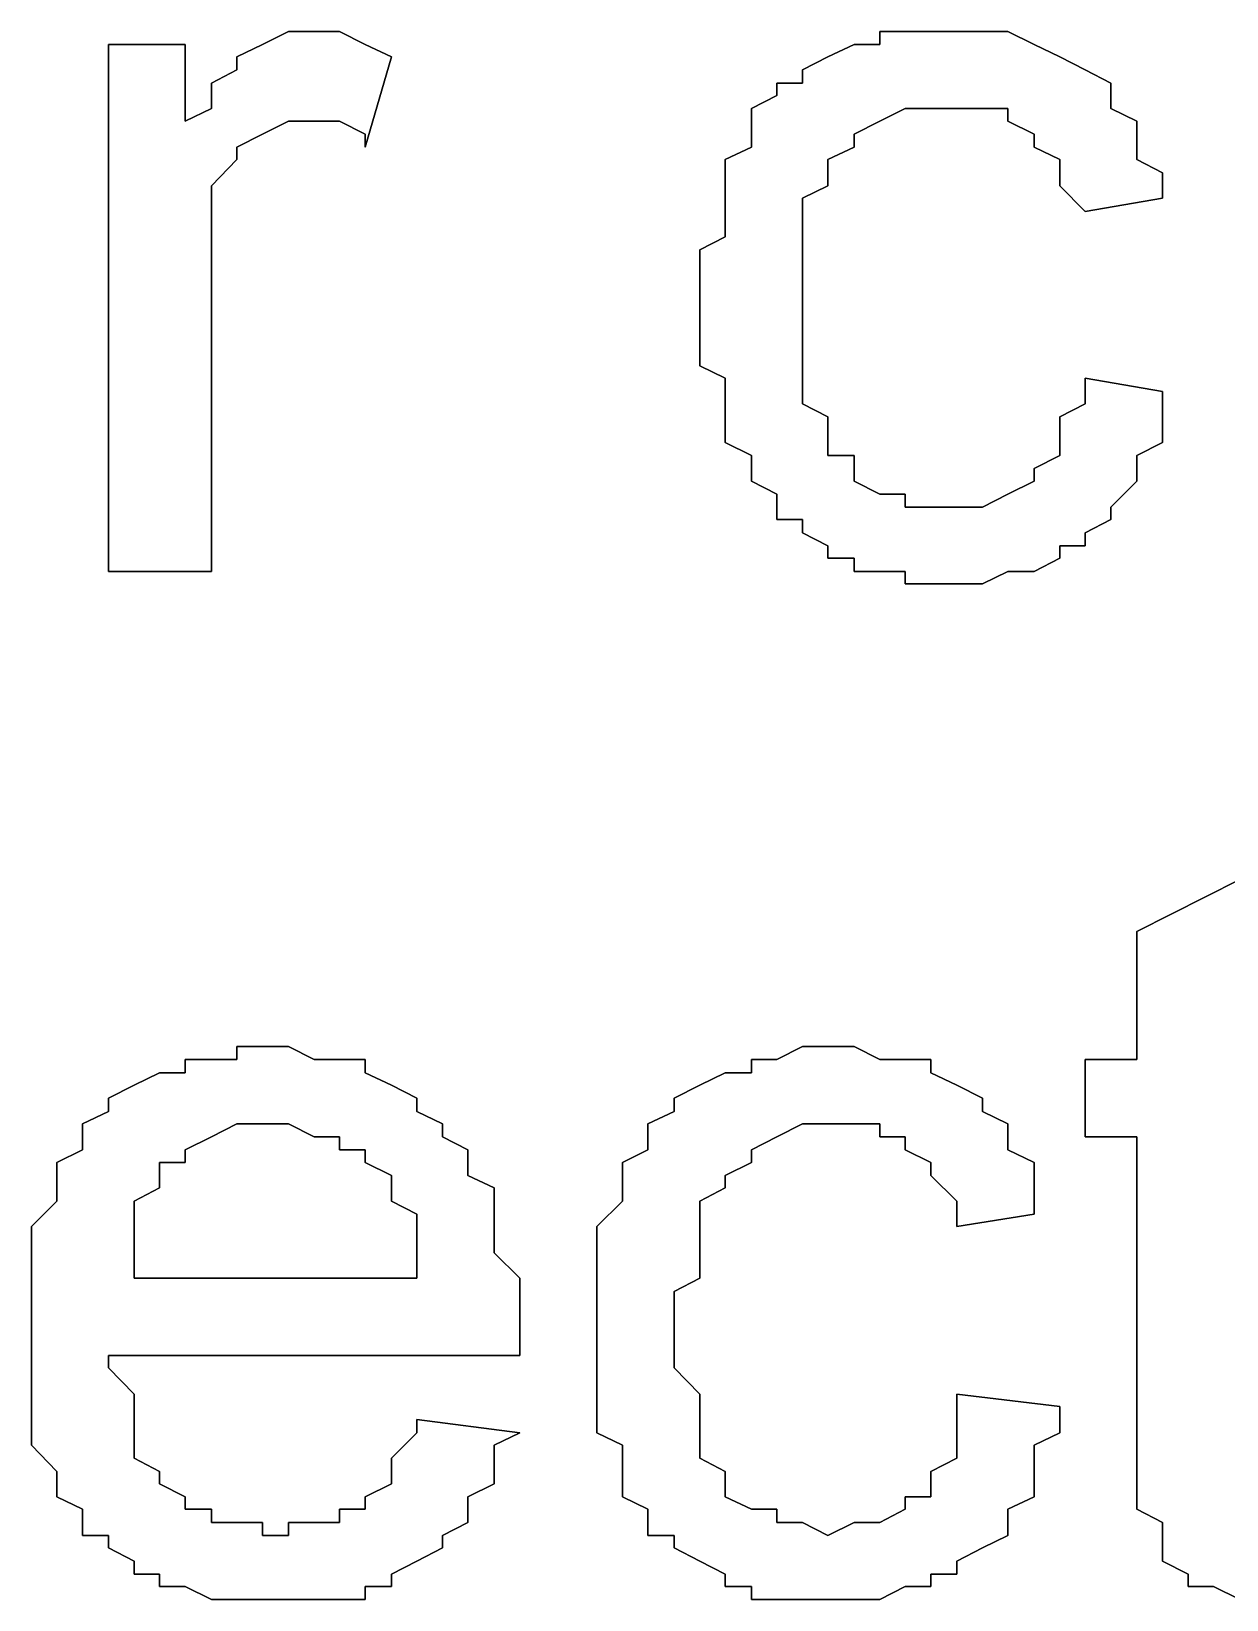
# Model space of a CAD drawing. Header units: metres. Extents: x 2.9 to 42.8, y 1.7 to 28.7.
# Drawn here: x 39.684 to 39.848, y 15.6157 to 15.8309 of the extents above; entities that cross this region are included whole.
import ezdxf

# ---------------------------------------------------------------- set-up
doc = ezdxf.new("R2010")
doc.units = ezdxf.units.M
doc.layers.add('GRIS', color=8, linetype='Continuous')

msp = doc.modelspace()

# ---------------------------------------------------------------- linework, layer by layer
at = {"layer": 'GRIS', "lineweight": -3}
for points in [[(39.7193, 15.8309), (39.7157, 15.8291), (39.7193, 15.8309)], [(39.7228, 15.8309), (39.7193, 15.8309), (39.7228, 15.8309)], [(39.7263, 15.8309), (39.7228, 15.8309), (39.7263, 15.8309)], [(39.7298, 15.8291), (39.7263, 15.8309), (39.7298, 15.8291)], [(39.8039, 15.8309), (39.8004, 15.8309), (39.8039, 15.8309)], [(39.8004, 15.8309), (39.8004, 15.8291), (39.8004, 15.8309)], [(39.8074, 15.8309), (39.8039, 15.8309), (39.8074, 15.8309)], [(39.811, 15.8309), (39.8074, 15.8309), (39.811, 15.8309)], [(39.8145, 15.8309), (39.811, 15.8309), (39.8145, 15.8309)], [(39.818, 15.8309), (39.8145, 15.8309), (39.818, 15.8309)], [(39.8216, 15.8291), (39.818, 15.8309), (39.8216, 15.8291)], [(39.7051, 15.8291), (39.6946, 15.8291), (39.7051, 15.8291)], [(39.6946, 15.8291), (39.6946, 15.7568), (39.6946, 15.8291)], [(39.7051, 15.8186), (39.7051, 15.8291), (39.7051, 15.8186)], [(39.7157, 15.8291), (39.7122, 15.8274), (39.7157, 15.8291)], [(39.7334, 15.8274), (39.7298, 15.8291), (39.7334, 15.8274)], [(39.7969, 15.8291), (39.7933, 15.8274), (39.7969, 15.8291)], [(39.8004, 15.8291), (39.7969, 15.8291), (39.8004, 15.8291)], [(39.8251, 15.8274), (39.8216, 15.8291), (39.8251, 15.8274)], [(39.7122, 15.8274), (39.7122, 15.8256), (39.7122, 15.8274)], [(39.7298, 15.815), (39.7334, 15.8274), (39.7298, 15.815)], [(39.7933, 15.8274), (39.7898, 15.8256), (39.7933, 15.8274)], [(39.8286, 15.8256), (39.8251, 15.8274), (39.8286, 15.8256)], [(39.7122, 15.8256), (39.7087, 15.8238), (39.7122, 15.8256)], [(39.7087, 15.8238), (39.7087, 15.8203), (39.7087, 15.8238)], [(39.7898, 15.8238), (39.7863, 15.8238), (39.7898, 15.8238)], [(39.7863, 15.8238), (39.7863, 15.8221), (39.7863, 15.8238)], [(39.7898, 15.8256), (39.7898, 15.8238), (39.7898, 15.8256)], [(39.8321, 15.8238), (39.8286, 15.8256), (39.8321, 15.8238)], [(39.8321, 15.8221), (39.8321, 15.8238), (39.8321, 15.8221)], [(39.7863, 15.8221), (39.7828, 15.8203), (39.7863, 15.8221)], [(39.8321, 15.8203), (39.8321, 15.8221), (39.8321, 15.8203)], [(39.7087, 15.8203), (39.7051, 15.8186), (39.7087, 15.8203)], [(39.7828, 15.8203), (39.7828, 15.8186), (39.7828, 15.8203)], [(39.8004, 15.8186), (39.8039, 15.8203), (39.8004, 15.8186)], [(39.8039, 15.8203), (39.8074, 15.8203), (39.8039, 15.8203)], [(39.8074, 15.8203), (39.811, 15.8203), (39.8074, 15.8203)], [(39.811, 15.8203), (39.8145, 15.8203), (39.811, 15.8203)], [(39.8145, 15.8203), (39.818, 15.8203), (39.8145, 15.8203)], [(39.818, 15.8203), (39.818, 15.8186), (39.818, 15.8203)], [(39.8357, 15.8186), (39.8321, 15.8203), (39.8357, 15.8186)], [(39.7157, 15.8168), (39.7193, 15.8186), (39.7157, 15.8168)], [(39.7193, 15.8186), (39.7228, 15.8186), (39.7193, 15.8186)], [(39.7228, 15.8186), (39.7263, 15.8186), (39.7228, 15.8186)], [(39.7263, 15.8186), (39.7298, 15.8168), (39.7263, 15.8186)], [(39.7828, 15.8186), (39.7828, 15.815), (39.7828, 15.8186)], [(39.7969, 15.8168), (39.8004, 15.8186), (39.7969, 15.8168)], [(39.818, 15.8186), (39.8216, 15.8168), (39.818, 15.8186)], [(39.8357, 15.8168), (39.8357, 15.8186), (39.8357, 15.8168)], [(39.7122, 15.815), (39.7157, 15.8168), (39.7122, 15.815)], [(39.7298, 15.8168), (39.7298, 15.815), (39.7298, 15.8168)], [(39.7969, 15.815), (39.7969, 15.8168), (39.7969, 15.815)], [(39.8216, 15.8168), (39.8216, 15.815), (39.8216, 15.8168)], [(39.8357, 15.8133), (39.8357, 15.8168), (39.8357, 15.8133)], [(39.7087, 15.8097), (39.7122, 15.8133), (39.7087, 15.8097)], [(39.7122, 15.8133), (39.7122, 15.815), (39.7122, 15.8133)], [(39.7828, 15.815), (39.7792, 15.8133), (39.7828, 15.815)], [(39.7792, 15.8133), (39.7792, 15.8115), (39.7792, 15.8133)], [(39.7933, 15.8133), (39.7969, 15.815), (39.7933, 15.8133)], [(39.7933, 15.8115), (39.7933, 15.8133), (39.7933, 15.8115)], [(39.8216, 15.815), (39.8251, 15.8133), (39.8216, 15.815)], [(39.8251, 15.8133), (39.8251, 15.8115), (39.8251, 15.8133)], [(39.8392, 15.8115), (39.8357, 15.8133), (39.8392, 15.8115)], [(39.7792, 15.8115), (39.7792, 15.8097), (39.7792, 15.8115)], [(39.7933, 15.8097), (39.7933, 15.8115), (39.7933, 15.8097)], [(39.8251, 15.8115), (39.8251, 15.8097), (39.8251, 15.8115)], [(39.8392, 15.8097), (39.8392, 15.8115), (39.8392, 15.8097)], [(39.7087, 15.8062), (39.7087, 15.8097), (39.7087, 15.8062)], [(39.7792, 15.8097), (39.7792, 15.808), (39.7792, 15.8097)], [(39.7898, 15.808), (39.7933, 15.8097), (39.7898, 15.808)], [(39.8251, 15.8097), (39.8286, 15.8062), (39.8251, 15.8097)], [(39.8392, 15.808), (39.8392, 15.8097), (39.8392, 15.808)], [(39.7792, 15.808), (39.7792, 15.8062), (39.7792, 15.808)], [(39.7898, 15.8044), (39.7898, 15.808), (39.7898, 15.8044)], [(39.8286, 15.8062), (39.8392, 15.808), (39.8286, 15.8062)], [(39.7087, 15.8044), (39.7087, 15.8062), (39.7087, 15.8044)], [(39.7087, 15.8027), (39.7087, 15.8044), (39.7087, 15.8027)], [(39.7792, 15.8062), (39.7792, 15.8027), (39.7792, 15.8062)], [(39.7898, 15.8027), (39.7898, 15.8044), (39.7898, 15.8027)], [(39.7087, 15.7992), (39.7087, 15.8027), (39.7087, 15.7992)], [(39.7792, 15.8027), (39.7757, 15.8009), (39.7792, 15.8027)], [(39.7898, 15.8009), (39.7898, 15.8027), (39.7898, 15.8009)], [(39.7757, 15.8009), (39.7757, 15.7974), (39.7757, 15.8009)], [(39.7898, 15.7974), (39.7898, 15.8009), (39.7898, 15.7974)], [(39.7087, 15.7974), (39.7087, 15.7992), (39.7087, 15.7974)], [(39.7087, 15.7956), (39.7087, 15.7974), (39.7087, 15.7956)], [(39.7757, 15.7974), (39.7757, 15.7956), (39.7757, 15.7974)], [(39.7898, 15.7939), (39.7898, 15.7974), (39.7898, 15.7939)], [(39.7087, 15.7568), (39.7087, 15.7956), (39.7087, 15.7568)], [(39.7757, 15.7956), (39.7757, 15.7921), (39.7757, 15.7956)], [(39.7898, 15.7903), (39.7898, 15.7939), (39.7898, 15.7903)], [(39.7757, 15.7921), (39.7757, 15.7903), (39.7757, 15.7921)], [(39.7757, 15.7903), (39.7757, 15.7886), (39.7757, 15.7903)], [(39.7898, 15.7868), (39.7898, 15.7903), (39.7898, 15.7868)], [(39.7757, 15.7886), (39.7757, 15.785), (39.7757, 15.7886)], [(39.7757, 15.785), (39.7792, 15.7833), (39.7757, 15.785)], [(39.7898, 15.785), (39.7898, 15.7868), (39.7898, 15.785)], [(39.7898, 15.7815), (39.7898, 15.785), (39.7898, 15.7815)], [(39.7792, 15.7833), (39.7792, 15.7815), (39.7792, 15.7833)], [(39.8286, 15.7833), (39.8286, 15.7815), (39.8286, 15.7833)], [(39.8392, 15.7815), (39.8286, 15.7833), (39.8392, 15.7815)], [(39.7792, 15.7815), (39.7792, 15.778), (39.7792, 15.7815)], [(39.7898, 15.7798), (39.7898, 15.7815), (39.7898, 15.7798)], [(39.8286, 15.7815), (39.8286, 15.7798), (39.8286, 15.7815)], [(39.8392, 15.7798), (39.8392, 15.7815), (39.8392, 15.7798)], [(39.7933, 15.778), (39.7898, 15.7798), (39.7933, 15.778)], [(39.8286, 15.7798), (39.8251, 15.778), (39.8286, 15.7798)], [(39.8392, 15.7762), (39.8392, 15.7798), (39.8392, 15.7762)], [(39.7792, 15.778), (39.7792, 15.7762), (39.7792, 15.778)], [(39.7933, 15.7762), (39.7933, 15.778), (39.7933, 15.7762)], [(39.8251, 15.778), (39.8251, 15.7745), (39.8251, 15.778)], [(39.7792, 15.7762), (39.7792, 15.7745), (39.7792, 15.7762)], [(39.7792, 15.7745), (39.7828, 15.7727), (39.7792, 15.7745)], [(39.7933, 15.7745), (39.7933, 15.7762), (39.7933, 15.7745)], [(39.7933, 15.7727), (39.7933, 15.7745), (39.7933, 15.7727)], [(39.8251, 15.7745), (39.8251, 15.7727), (39.8251, 15.7745)], [(39.8357, 15.7727), (39.8392, 15.7745), (39.8357, 15.7727)], [(39.8392, 15.7745), (39.8392, 15.7762), (39.8392, 15.7745)], [(39.7828, 15.7727), (39.7828, 15.7709), (39.7828, 15.7727)], [(39.7969, 15.7727), (39.7933, 15.7727), (39.7969, 15.7727)], [(39.7969, 15.7709), (39.7969, 15.7727), (39.7969, 15.7709)], [(39.8251, 15.7727), (39.8216, 15.7709), (39.8251, 15.7727)], [(39.8357, 15.7709), (39.8357, 15.7727), (39.8357, 15.7709)], [(39.7828, 15.7709), (39.7828, 15.7692), (39.7828, 15.7709)], [(39.7969, 15.7692), (39.7969, 15.7709), (39.7969, 15.7692)], [(39.8216, 15.7709), (39.8216, 15.7692), (39.8216, 15.7709)], [(39.8357, 15.7692), (39.8357, 15.7709), (39.8357, 15.7692)], [(39.7828, 15.7692), (39.7863, 15.7674), (39.7828, 15.7692)], [(39.8004, 15.7674), (39.7969, 15.7692), (39.8004, 15.7674)], [(39.8216, 15.7692), (39.818, 15.7674), (39.8216, 15.7692)], [(39.8321, 15.7656), (39.8357, 15.7692), (39.8321, 15.7656)], [(39.7863, 15.7674), (39.7863, 15.7656), (39.7863, 15.7674)], [(39.7863, 15.7656), (39.7863, 15.7639), (39.7863, 15.7656)], [(39.8039, 15.7674), (39.8004, 15.7674), (39.8039, 15.7674)], [(39.8039, 15.7656), (39.8039, 15.7674), (39.8039, 15.7656)], [(39.8074, 15.7656), (39.8039, 15.7656), (39.8074, 15.7656)], [(39.811, 15.7656), (39.8074, 15.7656), (39.811, 15.7656)], [(39.8145, 15.7656), (39.811, 15.7656), (39.8145, 15.7656)], [(39.818, 15.7674), (39.8145, 15.7656), (39.818, 15.7674)], [(39.8321, 15.7639), (39.8321, 15.7656), (39.8321, 15.7639)], [(39.7863, 15.7639), (39.7898, 15.7639), (39.7863, 15.7639)], [(39.7898, 15.7639), (39.7898, 15.7621), (39.7898, 15.7639)], [(39.8286, 15.7621), (39.8321, 15.7639), (39.8286, 15.7621)], [(39.7898, 15.7621), (39.7933, 15.7603), (39.7898, 15.7621)], [(39.8286, 15.7603), (39.8286, 15.7621), (39.8286, 15.7603)], [(39.7933, 15.7603), (39.7933, 15.7586), (39.7933, 15.7603)], [(39.8251, 15.7586), (39.8251, 15.7603), (39.8251, 15.7586)], [(39.8251, 15.7603), (39.8286, 15.7603), (39.8251, 15.7603)], [(39.7933, 15.7586), (39.7969, 15.7586), (39.7933, 15.7586)], [(39.7969, 15.7586), (39.7969, 15.7568), (39.7969, 15.7586)], [(39.8216, 15.7568), (39.8251, 15.7586), (39.8216, 15.7568)], [(39.6946, 15.7568), (39.7087, 15.7568), (39.6946, 15.7568)], [(39.7969, 15.7568), (39.8004, 15.7568), (39.7969, 15.7568)], [(39.8004, 15.7568), (39.8039, 15.7568), (39.8004, 15.7568)], [(39.8039, 15.7568), (39.8039, 15.7551), (39.8039, 15.7568)], [(39.8039, 15.7551), (39.8074, 15.7551), (39.8039, 15.7551)], [(39.8074, 15.7551), (39.811, 15.7551), (39.8074, 15.7551)], [(39.811, 15.7551), (39.8145, 15.7551), (39.811, 15.7551)], [(39.8145, 15.7551), (39.818, 15.7568), (39.8145, 15.7551)], [(39.818, 15.7568), (39.8216, 15.7568), (39.818, 15.7568)], [(39.8498, 15.7145), (39.8357, 15.7074), (39.8498, 15.7145)], [(39.8357, 15.7074), (39.8357, 15.6898), (39.8357, 15.7074)], [(39.7157, 15.6916), (39.7122, 15.6916), (39.7157, 15.6916)], [(39.7122, 15.6916), (39.7122, 15.6898), (39.7122, 15.6916)], [(39.7193, 15.6916), (39.7157, 15.6916), (39.7193, 15.6916)], [(39.7228, 15.6898), (39.7193, 15.6916), (39.7228, 15.6898)], [(39.7898, 15.6916), (39.7863, 15.6898), (39.7898, 15.6916)], [(39.7933, 15.6916), (39.7898, 15.6916), (39.7933, 15.6916)], [(39.7969, 15.6916), (39.7933, 15.6916), (39.7969, 15.6916)], [(39.8004, 15.6898), (39.7969, 15.6916), (39.8004, 15.6898)], [(39.7087, 15.6898), (39.7051, 15.6898), (39.7087, 15.6898)], [(39.7051, 15.6898), (39.7051, 15.688), (39.7051, 15.6898)], [(39.7122, 15.6898), (39.7087, 15.6898), (39.7122, 15.6898)], [(39.7263, 15.6898), (39.7228, 15.6898), (39.7263, 15.6898)], [(39.7298, 15.6898), (39.7263, 15.6898), (39.7298, 15.6898)], [(39.7298, 15.688), (39.7298, 15.6898), (39.7298, 15.688)], [(39.7863, 15.6898), (39.7828, 15.6898), (39.7863, 15.6898)], [(39.7828, 15.6898), (39.7828, 15.688), (39.7828, 15.6898)], [(39.8039, 15.6898), (39.8004, 15.6898), (39.8039, 15.6898)], [(39.8074, 15.6898), (39.8039, 15.6898), (39.8074, 15.6898)], [(39.8074, 15.688), (39.8074, 15.6898), (39.8074, 15.688)], [(39.8357, 15.6898), (39.8286, 15.6898), (39.8357, 15.6898)], [(39.8286, 15.6898), (39.8286, 15.6792), (39.8286, 15.6898)], [(39.6981, 15.6863), (39.6946, 15.6845), (39.6981, 15.6863)], [(39.7016, 15.688), (39.6981, 15.6863), (39.7016, 15.688)], [(39.7051, 15.688), (39.7016, 15.688), (39.7051, 15.688)], [(39.7334, 15.6863), (39.7298, 15.688), (39.7334, 15.6863)], [(39.7369, 15.6845), (39.7334, 15.6863), (39.7369, 15.6845)], [(39.7757, 15.6863), (39.7722, 15.6845), (39.7757, 15.6863)], [(39.7792, 15.688), (39.7757, 15.6863), (39.7792, 15.688)], [(39.7828, 15.688), (39.7792, 15.688), (39.7828, 15.688)], [(39.811, 15.6863), (39.8074, 15.688), (39.811, 15.6863)], [(39.8145, 15.6845), (39.811, 15.6863), (39.8145, 15.6845)], [(39.6946, 15.6845), (39.6946, 15.6827), (39.6946, 15.6845)], [(39.7369, 15.6827), (39.7369, 15.6845), (39.7369, 15.6827)], [(39.7722, 15.6845), (39.7722, 15.6827), (39.7722, 15.6845)], [(39.8145, 15.6827), (39.8145, 15.6845), (39.8145, 15.6827)], [(39.6946, 15.6827), (39.691, 15.681), (39.6946, 15.6827)], [(39.7404, 15.681), (39.7369, 15.6827), (39.7404, 15.681)], [(39.7722, 15.6827), (39.7686, 15.681), (39.7722, 15.6827)], [(39.818, 15.681), (39.8145, 15.6827), (39.818, 15.681)], [(39.691, 15.681), (39.691, 15.6792), (39.691, 15.681)], [(39.7087, 15.6792), (39.7122, 15.681), (39.7087, 15.6792)], [(39.7122, 15.681), (39.7157, 15.681), (39.7122, 15.681)], [(39.7157, 15.681), (39.7193, 15.681), (39.7157, 15.681)], [(39.7193, 15.681), (39.7228, 15.6792), (39.7193, 15.681)], [(39.7404, 15.6792), (39.7404, 15.681), (39.7404, 15.6792)], [(39.7686, 15.681), (39.7686, 15.6792), (39.7686, 15.681)], [(39.7863, 15.6792), (39.7898, 15.681), (39.7863, 15.6792)], [(39.7898, 15.681), (39.7933, 15.681), (39.7898, 15.681)], [(39.7933, 15.681), (39.7969, 15.681), (39.7933, 15.681)], [(39.7969, 15.681), (39.8004, 15.681), (39.7969, 15.681)], [(39.8004, 15.681), (39.8004, 15.6792), (39.8004, 15.681)], [(39.818, 15.6792), (39.818, 15.681), (39.818, 15.6792)], [(39.691, 15.6774), (39.6875, 15.6757), (39.691, 15.6774)], [(39.691, 15.6792), (39.691, 15.6774), (39.691, 15.6792)], [(39.7051, 15.6774), (39.7087, 15.6792), (39.7051, 15.6774)], [(39.7051, 15.6757), (39.7051, 15.6774), (39.7051, 15.6757)], [(39.7228, 15.6792), (39.7263, 15.6792), (39.7228, 15.6792)], [(39.7263, 15.6792), (39.7263, 15.6774), (39.7263, 15.6792)], [(39.7263, 15.6774), (39.7298, 15.6774), (39.7263, 15.6774)], [(39.7298, 15.6774), (39.7298, 15.6757), (39.7298, 15.6774)], [(39.7439, 15.6774), (39.7404, 15.6792), (39.7439, 15.6774)], [(39.7439, 15.6757), (39.7439, 15.6774), (39.7439, 15.6757)], [(39.7686, 15.6774), (39.7651, 15.6757), (39.7686, 15.6774)], [(39.7686, 15.6792), (39.7686, 15.6774), (39.7686, 15.6792)], [(39.7828, 15.6774), (39.7863, 15.6792), (39.7828, 15.6774)], [(39.7828, 15.6757), (39.7828, 15.6774), (39.7828, 15.6757)], [(39.8004, 15.6792), (39.8039, 15.6792), (39.8004, 15.6792)], [(39.8039, 15.6792), (39.8039, 15.6774), (39.8039, 15.6792)], [(39.8039, 15.6774), (39.8074, 15.6757), (39.8039, 15.6774)], [(39.818, 15.6774), (39.818, 15.6792), (39.818, 15.6774)], [(39.8216, 15.6757), (39.818, 15.6774), (39.8216, 15.6757)], [(39.8286, 15.6792), (39.8357, 15.6792), (39.8286, 15.6792)], [(39.8357, 15.6792), (39.8357, 15.6386), (39.8357, 15.6792)], [(39.6875, 15.6757), (39.6875, 15.6739), (39.6875, 15.6757)], [(39.7016, 15.6739), (39.7016, 15.6757), (39.7016, 15.6739)], [(39.7016, 15.6757), (39.7051, 15.6757), (39.7016, 15.6757)], [(39.7298, 15.6757), (39.7334, 15.6739), (39.7298, 15.6757)], [(39.7439, 15.6739), (39.7439, 15.6757), (39.7439, 15.6739)], [(39.7651, 15.6757), (39.7651, 15.6739), (39.7651, 15.6757)], [(39.7792, 15.6739), (39.7828, 15.6757), (39.7792, 15.6739)], [(39.8074, 15.6757), (39.8074, 15.6739), (39.8074, 15.6757)], [(39.8216, 15.6739), (39.8216, 15.6757), (39.8216, 15.6739)], [(39.6875, 15.6739), (39.6875, 15.6722), (39.6875, 15.6739)], [(39.7016, 15.6722), (39.7016, 15.6739), (39.7016, 15.6722)], [(39.7334, 15.6739), (39.7334, 15.6722), (39.7334, 15.6739)], [(39.7475, 15.6722), (39.7439, 15.6739), (39.7475, 15.6722)], [(39.7651, 15.6739), (39.7651, 15.6722), (39.7651, 15.6739)], [(39.7792, 15.6722), (39.7792, 15.6739), (39.7792, 15.6722)], [(39.8074, 15.6739), (39.811, 15.6704), (39.8074, 15.6739)], [(39.8216, 15.6722), (39.8216, 15.6739), (39.8216, 15.6722)], [(39.6875, 15.6722), (39.6875, 15.6704), (39.6875, 15.6722)], [(39.6981, 15.6704), (39.7016, 15.6722), (39.6981, 15.6704)], [(39.7334, 15.6722), (39.7334, 15.6704), (39.7334, 15.6722)], [(39.7475, 15.6704), (39.7475, 15.6722), (39.7475, 15.6704)], [(39.7651, 15.6722), (39.7651, 15.6704), (39.7651, 15.6722)], [(39.7757, 15.6704), (39.7792, 15.6722), (39.7757, 15.6704)], [(39.8216, 15.6686), (39.8216, 15.6722), (39.8216, 15.6686)], [(39.6875, 15.6704), (39.684, 15.6669), (39.6875, 15.6704)], [(39.6981, 15.6669), (39.6981, 15.6704), (39.6981, 15.6669)], [(39.7334, 15.6704), (39.7369, 15.6686), (39.7334, 15.6704)], [(39.7475, 15.6669), (39.7475, 15.6704), (39.7475, 15.6669)], [(39.7651, 15.6704), (39.7616, 15.6669), (39.7651, 15.6704)], [(39.7757, 15.6686), (39.7757, 15.6704), (39.7757, 15.6686)], [(39.811, 15.6704), (39.811, 15.6686), (39.811, 15.6704)], [(39.684, 15.6669), (39.684, 15.6651), (39.684, 15.6669)], [(39.6981, 15.6651), (39.6981, 15.6669), (39.6981, 15.6651)], [(39.7369, 15.6686), (39.7369, 15.6651), (39.7369, 15.6686)], [(39.7475, 15.6651), (39.7475, 15.6669), (39.7475, 15.6651)], [(39.7616, 15.6669), (39.7616, 15.6651), (39.7616, 15.6669)], [(39.7757, 15.6669), (39.7757, 15.6686), (39.7757, 15.6669)], [(39.7757, 15.6651), (39.7757, 15.6669), (39.7757, 15.6651)], [(39.811, 15.6686), (39.811, 15.6669), (39.811, 15.6686)], [(39.811, 15.6669), (39.8216, 15.6686), (39.811, 15.6669)], [(39.684, 15.6651), (39.684, 15.6633), (39.684, 15.6651)], [(39.6981, 15.6633), (39.6981, 15.6651), (39.6981, 15.6633)], [(39.7369, 15.6651), (39.7369, 15.6633), (39.7369, 15.6651)], [(39.7475, 15.6633), (39.7475, 15.6651), (39.7475, 15.6633)], [(39.7616, 15.6651), (39.7616, 15.6633), (39.7616, 15.6651)], [(39.7757, 15.6633), (39.7757, 15.6651), (39.7757, 15.6633)], [(39.684, 15.6633), (39.684, 15.6598), (39.684, 15.6633)], [(39.6981, 15.6598), (39.6981, 15.6633), (39.6981, 15.6598)], [(39.7369, 15.6633), (39.7369, 15.6598), (39.7369, 15.6633)], [(39.751, 15.6598), (39.7475, 15.6633), (39.751, 15.6598)], [(39.7616, 15.6633), (39.7616, 15.6598), (39.7616, 15.6633)], [(39.7757, 15.6598), (39.7757, 15.6633), (39.7757, 15.6598)], [(39.684, 15.6598), (39.684, 15.658), (39.684, 15.6598)], [(39.684, 15.658), (39.684, 15.6545), (39.684, 15.658)], [(39.7369, 15.6598), (39.6981, 15.6598), (39.7369, 15.6598)], [(39.751, 15.658), (39.751, 15.6598), (39.751, 15.658)], [(39.751, 15.6545), (39.751, 15.658), (39.751, 15.6545)], [(39.7616, 15.6598), (39.7616, 15.658), (39.7616, 15.6598)], [(39.7616, 15.658), (39.7616, 15.6563), (39.7616, 15.658)], [(39.7722, 15.658), (39.7757, 15.6598), (39.7722, 15.658)], [(39.7722, 15.6545), (39.7722, 15.658), (39.7722, 15.6545)], [(39.7616, 15.6563), (39.7616, 15.6528), (39.7616, 15.6563)], [(39.684, 15.6545), (39.684, 15.6528), (39.684, 15.6545)], [(39.751, 15.6528), (39.751, 15.6545), (39.751, 15.6528)], [(39.7722, 15.6528), (39.7722, 15.6545), (39.7722, 15.6528)], [(39.684, 15.6528), (39.684, 15.651), (39.684, 15.6528)], [(39.751, 15.651), (39.751, 15.6528), (39.751, 15.651)], [(39.7616, 15.6528), (39.7616, 15.651), (39.7616, 15.6528)], [(39.7722, 15.651), (39.7722, 15.6528), (39.7722, 15.651)], [(39.684, 15.651), (39.684, 15.6475), (39.684, 15.651)], [(39.751, 15.6492), (39.751, 15.651), (39.751, 15.6492)], [(39.7616, 15.651), (39.7616, 15.6475), (39.7616, 15.651)], [(39.7722, 15.6475), (39.7722, 15.651), (39.7722, 15.6475)], [(39.684, 15.6475), (39.684, 15.6457), (39.684, 15.6475)], [(39.6946, 15.6475), (39.6946, 15.6492), (39.6946, 15.6475)], [(39.6946, 15.6492), (39.751, 15.6492), (39.6946, 15.6492)], [(39.6981, 15.6439), (39.6946, 15.6475), (39.6981, 15.6439)], [(39.7616, 15.6475), (39.7616, 15.6457), (39.7616, 15.6475)], [(39.7757, 15.6439), (39.7722, 15.6475), (39.7757, 15.6439)], [(39.684, 15.6457), (39.684, 15.6439), (39.684, 15.6457)], [(39.7616, 15.6457), (39.7616, 15.6439), (39.7616, 15.6457)], [(39.684, 15.6439), (39.684, 15.6404), (39.684, 15.6439)], [(39.6981, 15.6422), (39.6981, 15.6439), (39.6981, 15.6422)], [(39.7616, 15.6439), (39.7616, 15.6404), (39.7616, 15.6439)], [(39.7757, 15.6422), (39.7757, 15.6439), (39.7757, 15.6422)], [(39.811, 15.6439), (39.811, 15.6422), (39.811, 15.6439)], [(39.8251, 15.6422), (39.811, 15.6439), (39.8251, 15.6422)], [(39.6981, 15.6404), (39.6981, 15.6422), (39.6981, 15.6404)], [(39.7757, 15.6404), (39.7757, 15.6422), (39.7757, 15.6404)], [(39.811, 15.6422), (39.811, 15.6404), (39.811, 15.6422)], [(39.8251, 15.6386), (39.8251, 15.6422), (39.8251, 15.6386)], [(39.684, 15.6404), (39.684, 15.6386), (39.684, 15.6404)], [(39.684, 15.6386), (39.684, 15.6369), (39.684, 15.6386)], [(39.6981, 15.6369), (39.6981, 15.6404), (39.6981, 15.6369)], [(39.7369, 15.6386), (39.7334, 15.6351), (39.7369, 15.6386)], [(39.7369, 15.6404), (39.7369, 15.6386), (39.7369, 15.6404)], [(39.751, 15.6386), (39.7369, 15.6404), (39.751, 15.6386)], [(39.7475, 15.6369), (39.751, 15.6386), (39.7475, 15.6369)], [(39.7616, 15.6404), (39.7616, 15.6386), (39.7616, 15.6404)], [(39.7616, 15.6386), (39.7651, 15.6369), (39.7616, 15.6386)], [(39.7757, 15.6386), (39.7757, 15.6404), (39.7757, 15.6386)], [(39.7757, 15.6351), (39.7757, 15.6386), (39.7757, 15.6351)], [(39.811, 15.6404), (39.811, 15.6369), (39.811, 15.6404)], [(39.8216, 15.6369), (39.8251, 15.6386), (39.8216, 15.6369)], [(39.8357, 15.6386), (39.8357, 15.6351), (39.8357, 15.6386)], [(39.684, 15.6369), (39.6875, 15.6333), (39.684, 15.6369)], [(39.6981, 15.6351), (39.6981, 15.6369), (39.6981, 15.6351)], [(39.7475, 15.6333), (39.7475, 15.6369), (39.7475, 15.6333)], [(39.7651, 15.6369), (39.7651, 15.6333), (39.7651, 15.6369)], [(39.811, 15.6369), (39.811, 15.6351), (39.811, 15.6369)], [(39.8216, 15.6351), (39.8216, 15.6369), (39.8216, 15.6351)], [(39.7016, 15.6333), (39.6981, 15.6351), (39.7016, 15.6333)], [(39.7334, 15.6351), (39.7334, 15.6333), (39.7334, 15.6351)], [(39.7792, 15.6333), (39.7757, 15.6351), (39.7792, 15.6333)], [(39.811, 15.6351), (39.8074, 15.6333), (39.811, 15.6351)], [(39.8216, 15.6316), (39.8216, 15.6351), (39.8216, 15.6316)], [(39.8357, 15.6351), (39.8357, 15.6316), (39.8357, 15.6351)], [(39.6875, 15.6333), (39.6875, 15.6316), (39.6875, 15.6333)], [(39.7016, 15.6316), (39.7016, 15.6333), (39.7016, 15.6316)], [(39.7334, 15.6333), (39.7334, 15.6316), (39.7334, 15.6333)], [(39.7475, 15.6316), (39.7475, 15.6333), (39.7475, 15.6316)], [(39.7651, 15.6333), (39.7651, 15.6316), (39.7651, 15.6333)], [(39.7792, 15.6316), (39.7792, 15.6333), (39.7792, 15.6316)], [(39.8074, 15.6333), (39.8074, 15.6316), (39.8074, 15.6333)], [(39.6875, 15.6316), (39.6875, 15.6298), (39.6875, 15.6316)], [(39.7051, 15.6298), (39.7016, 15.6316), (39.7051, 15.6298)], [(39.7334, 15.6316), (39.7298, 15.6298), (39.7334, 15.6316)], [(39.7439, 15.6298), (39.7475, 15.6316), (39.7439, 15.6298)], [(39.7651, 15.6316), (39.7651, 15.6298), (39.7651, 15.6316)], [(39.7792, 15.6298), (39.7792, 15.6316), (39.7792, 15.6298)], [(39.8074, 15.6316), (39.8074, 15.6298), (39.8074, 15.6316)], [(39.8216, 15.6298), (39.8216, 15.6316), (39.8216, 15.6298)], [(39.8357, 15.6316), (39.8357, 15.6281), (39.8357, 15.6316)], [(39.6875, 15.6298), (39.691, 15.6281), (39.6875, 15.6298)], [(39.691, 15.6281), (39.691, 15.6263), (39.691, 15.6281)], [(39.7051, 15.6281), (39.7051, 15.6298), (39.7051, 15.6281)], [(39.7087, 15.6281), (39.7051, 15.6281), (39.7087, 15.6281)], [(39.7087, 15.6263), (39.7087, 15.6281), (39.7087, 15.6263)], [(39.7298, 15.6281), (39.7263, 15.6281), (39.7298, 15.6281)], [(39.7263, 15.6281), (39.7263, 15.6263), (39.7263, 15.6281)], [(39.7298, 15.6298), (39.7298, 15.6281), (39.7298, 15.6298)], [(39.7439, 15.6281), (39.7439, 15.6298), (39.7439, 15.6281)], [(39.7439, 15.6263), (39.7439, 15.6281), (39.7439, 15.6263)], [(39.7651, 15.6298), (39.7686, 15.6281), (39.7651, 15.6298)], [(39.7686, 15.6281), (39.7686, 15.6263), (39.7686, 15.6281)], [(39.7828, 15.6281), (39.7792, 15.6298), (39.7828, 15.6281)], [(39.7863, 15.6281), (39.7828, 15.6281), (39.7863, 15.6281)], [(39.7863, 15.6263), (39.7863, 15.6281), (39.7863, 15.6263)], [(39.8039, 15.6281), (39.8004, 15.6263), (39.8039, 15.6281)], [(39.8074, 15.6298), (39.8039, 15.6298), (39.8074, 15.6298)], [(39.8039, 15.6298), (39.8039, 15.6281), (39.8039, 15.6298)], [(39.818, 15.6281), (39.8216, 15.6298), (39.818, 15.6281)], [(39.818, 15.6263), (39.818, 15.6281), (39.818, 15.6263)], [(39.8357, 15.6281), (39.8392, 15.6263), (39.8357, 15.6281)], [(39.691, 15.6263), (39.691, 15.6245), (39.691, 15.6263)], [(39.7122, 15.6263), (39.7087, 15.6263), (39.7122, 15.6263)], [(39.7157, 15.6263), (39.7122, 15.6263), (39.7157, 15.6263)], [(39.7157, 15.6245), (39.7157, 15.6263), (39.7157, 15.6245)], [(39.7228, 15.6263), (39.7193, 15.6263), (39.7228, 15.6263)], [(39.7193, 15.6263), (39.7193, 15.6245), (39.7193, 15.6263)], [(39.7263, 15.6263), (39.7228, 15.6263), (39.7263, 15.6263)], [(39.7404, 15.6245), (39.7439, 15.6263), (39.7404, 15.6245)], [(39.7686, 15.6263), (39.7686, 15.6245), (39.7686, 15.6263)], [(39.7898, 15.6263), (39.7863, 15.6263), (39.7898, 15.6263)], [(39.7933, 15.6245), (39.7898, 15.6263), (39.7933, 15.6245)], [(39.7969, 15.6263), (39.7933, 15.6245), (39.7969, 15.6263)], [(39.8004, 15.6263), (39.7969, 15.6263), (39.8004, 15.6263)], [(39.818, 15.6245), (39.818, 15.6263), (39.818, 15.6245)], [(39.8392, 15.6263), (39.8392, 15.6245), (39.8392, 15.6263)], [(39.691, 15.6245), (39.6946, 15.6245), (39.691, 15.6245)], [(39.6946, 15.6245), (39.6946, 15.6228), (39.6946, 15.6245)], [(39.7193, 15.6245), (39.7157, 15.6245), (39.7193, 15.6245)], [(39.7404, 15.6228), (39.7404, 15.6245), (39.7404, 15.6228)], [(39.7686, 15.6245), (39.7722, 15.6245), (39.7686, 15.6245)], [(39.7722, 15.6245), (39.7722, 15.6228), (39.7722, 15.6245)], [(39.8145, 15.6228), (39.818, 15.6245), (39.8145, 15.6228)], [(39.8392, 15.6245), (39.8392, 15.6228), (39.8392, 15.6245)], [(39.6946, 15.6228), (39.6981, 15.621), (39.6946, 15.6228)], [(39.7369, 15.621), (39.7404, 15.6228), (39.7369, 15.621)], [(39.7722, 15.6228), (39.7757, 15.621), (39.7722, 15.6228)], [(39.811, 15.621), (39.8145, 15.6228), (39.811, 15.621)], [(39.8392, 15.6228), (39.8392, 15.621), (39.8392, 15.6228)], [(39.6981, 15.621), (39.6981, 15.6192), (39.6981, 15.621)], [(39.7334, 15.6192), (39.7369, 15.621), (39.7334, 15.6192)], [(39.7757, 15.621), (39.7792, 15.6192), (39.7757, 15.621)], [(39.811, 15.6192), (39.811, 15.621), (39.811, 15.6192)], [(39.8392, 15.621), (39.8427, 15.6192), (39.8392, 15.621)], [(39.6981, 15.6192), (39.7016, 15.6192), (39.6981, 15.6192)], [(39.7016, 15.6192), (39.7016, 15.6175), (39.7016, 15.6192)], [(39.7016, 15.6175), (39.7051, 15.6175), (39.7016, 15.6175)], [(39.7051, 15.6175), (39.7087, 15.6157), (39.7051, 15.6175)], [(39.7298, 15.6157), (39.7298, 15.6175), (39.7298, 15.6157)], [(39.7298, 15.6175), (39.7334, 15.6175), (39.7298, 15.6175)], [(39.7334, 15.6175), (39.7334, 15.6192), (39.7334, 15.6175)], [(39.7792, 15.6192), (39.7792, 15.6175), (39.7792, 15.6192)], [(39.7792, 15.6175), (39.7828, 15.6175), (39.7792, 15.6175)], [(39.7828, 15.6175), (39.7828, 15.6157), (39.7828, 15.6175)], [(39.8004, 15.6157), (39.8039, 15.6175), (39.8004, 15.6157)], [(39.8039, 15.6175), (39.8074, 15.6175), (39.8039, 15.6175)], [(39.8074, 15.6175), (39.8074, 15.6192), (39.8074, 15.6175)], [(39.8074, 15.6192), (39.811, 15.6192), (39.8074, 15.6192)], [(39.8427, 15.6192), (39.8427, 15.6175), (39.8427, 15.6192)], [(39.8427, 15.6175), (39.8462, 15.6175), (39.8427, 15.6175)], [(39.8462, 15.6175), (39.8498, 15.6157), (39.8462, 15.6175)], [(39.7087, 15.6157), (39.7122, 15.6157), (39.7087, 15.6157)], [(39.7122, 15.6157), (39.7157, 15.6157), (39.7122, 15.6157)], [(39.7157, 15.6157), (39.7193, 15.6157), (39.7157, 15.6157)], [(39.7193, 15.6157), (39.7228, 15.6157), (39.7193, 15.6157)], [(39.7228, 15.6157), (39.7263, 15.6157), (39.7228, 15.6157)], [(39.7263, 15.6157), (39.7298, 15.6157), (39.7263, 15.6157)], [(39.7828, 15.6157), (39.7863, 15.6157), (39.7828, 15.6157)], [(39.7863, 15.6157), (39.7898, 15.6157), (39.7863, 15.6157)], [(39.7898, 15.6157), (39.7933, 15.6157), (39.7898, 15.6157)], [(39.7933, 15.6157), (39.7969, 15.6157), (39.7933, 15.6157)], [(39.7969, 15.6157), (39.8004, 15.6157), (39.7969, 15.6157)]]:
    msp.add_lwpolyline(points, dxfattribs=at)

doc.saveas('drawing.dxf')
